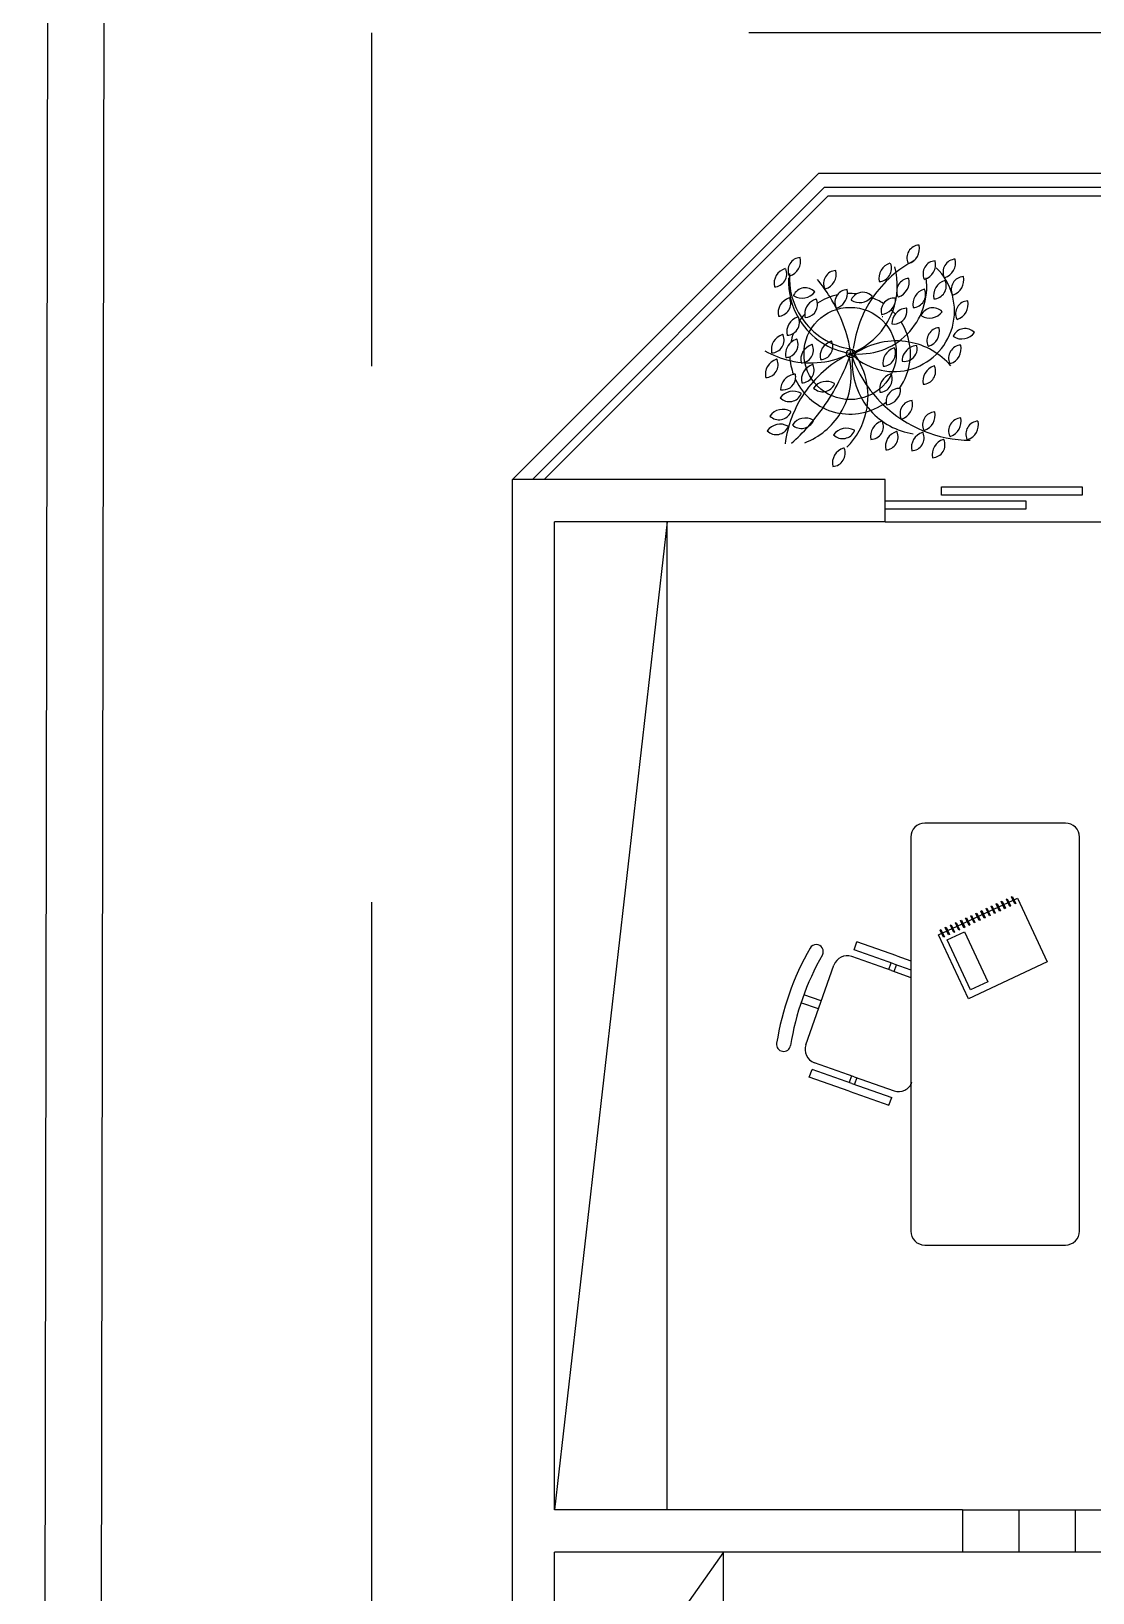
# Model space of a CAD drawing. Header units: millimetres. Extents: x 166 to 289, y 88 to 139.
# Drawn here: x 200.89 to 204.66, y 118.17 to 123.72 of the extents above; entities that cross this region are included whole.
import ezdxf

# ---------------------------------------------------------------- set-up
doc = ezdxf.new("R2010")
doc.units = ezdxf.units.MM
doc.header["$LTSCALE"] = 0.6
doc.linetypes.add('HIDDEN', pattern=[9.525, 6.35, -3.175])
for name, color, linetype in [('0.1', 1, 'Continuous'), ('0.3', 3, 'Continuous'), ('02', 2, 'Continuous'), ('AR-ALV', 5, 'Continuous'), ('AR-PRJ', 1, 'HIDDEN'), ('Mobiliário', 160, 'Continuous'), ('Mobiliário2', 10, 'Continuous'), ('VEGET', 64, 'Continuous'), ('VEGET-I', 62, 'Continuous'), ('VEGETAÇAO', 76, 'Continuous')]:
    doc.layers.add(name, color=color, linetype=linetype)

# ---------------------------------------------------------------- blocks, each defined once
blk = doc.blocks.new('caderno')
for points in [[(-0.1252, -0.1546), (-0.1252, 0), (0, 0), (0, -0.1546)], [(-0.1318, -0.0086), (-0.1318, -0.0069), (-0.1177, -0.0069), (-0.1177, -0.0086)], [(-0.1318, -0.0186), (-0.1318, -0.0169), (-0.1177, -0.0169), (-0.1177, -0.0186)], [(-0.1318, -0.0286), (-0.1318, -0.0269), (-0.1177, -0.0269), (-0.1177, -0.0286)], [(-0.1318, -0.0386), (-0.1318, -0.0369), (-0.1177, -0.0369), (-0.1177, -0.0386)], [(-0.1318, -0.0486), (-0.1318, -0.0469), (-0.1177, -0.0469), (-0.1177, -0.0486)], [(-0.1318, -0.0584), (-0.1318, -0.0568), (-0.1177, -0.0568), (-0.1177, -0.0584)], [(-0.1318, -0.0684), (-0.1318, -0.0668), (-0.1177, -0.0668), (-0.1177, -0.0684)], [(-0.1318, -0.0784), (-0.1318, -0.0768), (-0.1177, -0.0768), (-0.1177, -0.0784)], [(-0.1318, -0.0884), (-0.1318, -0.0868), (-0.1177, -0.0868), (-0.1177, -0.0884)], [(-0.1318, -0.0984), (-0.1318, -0.0968), (-0.1177, -0.0968), (-0.1177, -0.0984)], [(-0.1318, -0.1084), (-0.1318, -0.1068), (-0.1177, -0.1068), (-0.1177, -0.1084)], [(-0.1106, -0.1447), (-0.1106, -0.1106), (-0.0125, -0.1106), (-0.0125, -0.1447)], [(-0.1318, -0.1184), (-0.1318, -0.1168), (-0.1177, -0.1168), (-0.1177, -0.1184)], [(-0.1318, -0.1284), (-0.1318, -0.1268), (-0.1177, -0.1268), (-0.1177, -0.1284)], [(-0.1318, -0.1384), (-0.1318, -0.1368), (-0.1177, -0.1368), (-0.1177, -0.1384)], [(-0.1318, -0.1484), (-0.1318, -0.1468), (-0.1177, -0.1468), (-0.1177, -0.1484)]]:
    blk.add_lwpolyline(points, close=True)
blk = doc.blocks.new('Veget-01')
at = {"layer": 'VEGET'}
for centre, radius, start, end in [((-0.1163, 0.1977), 0.0307, 93.3806, 204.4039), ((-0.1548, 0.2202), 0.0376, 288.1787, 12.6121), ((0.1653, 0.2272), 0.0307, 93.3806, 204.4039), ((0.1269, 0.2496), 0.0376, 288.1787, 12.6121), ((0.2511, 0.1938), 0.0307, 93.3806, 204.4039), ((0.2126, 0.2163), 0.0376, 288.1787, 12.6121), ((-0.1426, 0.1662), 0.0376, 107.1376, 191.571), ((-0.1807, 0.1893), 0.0307, 272.3395, 23.3629), ((-0.032, 0.1669), 0.0307, 93.3806, 204.4039), ((-0.0704, 0.1894), 0.0376, 288.1787, 12.6121), ((0.1057, 0.1788), 0.0376, 107.1376, 191.571), ((0.0676, 0.202), 0.0307, 272.3395, 23.3629), ((0.2035, 0.1898), 0.0307, 93.3806, 204.4039), ((0.165, 0.2122), 0.0376, 288.1787, 12.6121), ((-0.106, 0.1258), 0.0307, 43.8385, 154.8618), ((-0.059, 0.1546), 0.001, 204.4039, 288.1787), ((-0.0052, 0.1217), 0.0307, 93.3806, 143.9816), ((-0.0437, 0.1441), 0.0376, 357.9665, 12.6121), ((0.1412, 0.1482), 0.0307, 93.3806, 204.4039), ((0.1027, 0.1707), 0.0376, 288.1787, 12.6121), ((0.1864, 0.1172), 0.0376, 107.1376, 191.571), ((0.1483, 0.1403), 0.0307, 272.3395, 23.3629), ((0.1756, 0.1521), 0.001, 23.3629, 107.1376), ((0.2354, 0.1377), 0.0376, 107.1376, 191.571), ((0.1973, 0.1609), 0.0307, 272.3395, 23.3629), ((0.2246, 0.1727), 0.001, 23.3629, 107.1376), ((0.2704, 0.1525), 0.0307, 93.3806, 204.4039), ((0.2319, 0.175), 0.0376, 288.1787, 12.6121), ((-0.1331, 0.0966), 0.0376, 107.1376, 191.571), ((-0.1712, 0.1198), 0.0307, 272.3395, 23.3629), ((-0.1439, 0.1316), 0.001, 23.3629, 107.1376), ((-0.1329, 0.1384), 0.001, 154.8618, 238.6366), ((-0.1139, 0.1696), 0.0376, 238.6366, 323.07), ((-0.0699, 0.0935), 0.0376, 107.1376, 178.7248), ((-0.0806, 0.1284), 0.001, 23.3629, 107.1376), ((-0.1079, 0.1166), 0.0307, 6.6283, 23.3629), ((0, 0), 0.1429, 102.1424, 122.7904), ((0, 0), 0.1429, 83.7908, 92.4658), ((0.0302, 0.1151), 0.0307, 43.8385, 118.6061), ((0.0223, 0.159), 0.0376, 317.9795, 323.07), ((0, 0), 0.1429, 56.4506, 69.4383), ((0.1041, 0.1014), 0.0307, 82.9891, 144.7784), ((0.0703, 0.1304), 0.0376, 316.379, 2.2207), ((0.1141, 0.136), 0.001, 204.4039, 288.1787), ((0.2433, 0.1402), 0.001, 204.4039, 288.1787), ((0.2807, 0.095), 0.0307, 93.3806, 204.4039), ((0.2422, 0.1174), 0.0376, 288.1787, 12.6121), ((-0.1126, 0.0514), 0.0376, 107.1376, 191.571), ((-0.1233, 0.0863), 0.001, 23.3629, 107.1376), ((-0.1506, 0.0746), 0.0307, 5.6463, 23.3629), ((0, 0), 0.1429, 138.7234, 147.1305), ((0, 0), 0.1429, 41.369, 46.9933), ((0.1364, 0.0707), 0.0376, 94.8883, 140.7607), ((0.1041, 0.1014), 0.0307, 303.7278, 11.1135), ((0, 0), 0.1429, 5.8965, 32.0556), ((0.1332, 0.1071), 0.001, 11.1135, 94.8883), ((0.1694, 0.0911), 0.001, 154.8618, 238.6366), ((0.1963, 0.0785), 0.0307, 43.8385, 154.8618), ((0.1885, 0.1224), 0.0376, 238.6366, 323.07), ((0.2536, 0.0827), 0.001, 204.4039, 288.1787), ((-0.149, 0.0097), 0.0376, 107.1376, 191.571), ((-0.187, 0.0328), 0.0307, 272.3395, 23.3629), ((-0.1597, 0.0446), 0.001, 23.3629, 107.1376), ((-0.1506, 0.0746), 0.0307, 272.3395, 301.6855), ((0, 0), 0.1429, 160.2012, 169.1247), ((0.2128, 0.0312), 0.0307, 93.3806, 204.4039), ((0.1743, 0.0537), 0.0376, 288.1787, 12.6121), ((0.2455, 0.0418), 0.001, 154.8618, 238.6366), ((0.2724, 0.0292), 0.0307, 43.8385, 154.8618), ((0.2646, 0.073), 0.0376, 238.6366, 323.07), ((-0.1157, -0.0014), 0.0376, 130.9791, 191.571), ((0.1607, -0.018), 0.0376, 94.8883, 119.6107), ((0.1285, 0.0127), 0.0307, 296.502, 11.1135), ((0.1576, 0.0185), 0.001, 11.1135, 94.8883), ((0.1857, 0.019), 0.001, 204.4039, 288.1787), ((0.2642, -0.0099), 0.0307, 93.3806, 204.4039), ((0.2257, 0.0126), 0.0376, 288.1787, 12.6121), ((-0.1632, -0.0488), 0.0376, 107.1376, 191.571), ((-0.2012, -0.0257), 0.0307, 272.3395, 23.3629), ((-0.174, -0.0139), 0.001, 23.3629, 107.1376), ((-0.1538, 0.0218), 0.0307, 272.3395, 291.0252), ((0, 0), 0.1429, 182.7695, 199.9307), ((0, 0), 0.1429, 325.0115, 354.0729), ((0.2101, -0.0646), 0.0376, 107.1376, 191.571), ((0.172, -0.0415), 0.0307, 272.3395, 23.3629), ((0.1993, -0.0297), 0.001, 23.3629, 107.1376), ((0.2371, -0.0222), 0.001, 204.4039, 288.1787), ((-0.1272, -0.0856), 0.0376, 100.9437, 179.3217), ((-0.1595, -0.0549), 0.0307, 260.0902, 348.9686), ((0, 0), 0.1429, 205.1648, 306.7226), ((-0.1348, -0.1261), 0.0376, 60.1046, 144.538), ((-0.1438, -0.0825), 0.0307, 225.3065, 336.3299), ((-0.1166, -0.0944), 0.001, 336.3299, 60.1046), ((0.0823, -0.0836), 0.0376, 277.7872, 2.2207), ((0.1161, -0.1127), 0.0307, 82.9891, 88.1757), ((0.149, -0.1414), 0.0307, 93.3806, 204.4039), ((0.1106, -0.119), 0.0376, 288.1787, 12.6121), ((-0.1595, -0.1693), 0.0376, 60.1046, 144.538), ((-0.1685, -0.1256), 0.0307, 225.3065, 336.3299), ((-0.1413, -0.1376), 0.001, 336.3299, 60.1046), ((0.1161, -0.1127), 0.0307, 183.5584, 194.0125), ((0.0873, -0.1199), 0.001, 194.0125, 277.7872), ((0.2025, -0.1682), 0.0307, 93.3806, 204.4039), ((0.164, -0.1457), 0.0376, 288.1787, 12.6121), ((-0.1657, -0.2042), 0.0376, 60.1046, 144.538), ((-0.1747, -0.1606), 0.0307, 225.3065, 336.3299), ((-0.1474, -0.1725), 0.001, 336.3299, 60.1046), ((-0.106, -0.1898), 0.0376, 60.1046, 144.538), ((-0.115, -0.1462), 0.0307, 225.3065, 336.3299), ((-0.0878, -0.1581), 0.001, 336.3299, 60.1046), ((-0.0086, -0.2138), 0.0376, 60.1046, 144.538), ((-0.0176, -0.1702), 0.0307, 225.3065, 336.3299), ((0.0097, -0.1821), 0.001, 336.3299, 60.1046), ((0.0863, -0.1954), 0.0376, 107.1376, 191.571), ((0.0483, -0.1723), 0.0307, 272.3395, 23.3629), ((0.0755, -0.1605), 0.001, 23.3629, 107.1376), ((0.1213, -0.2201), 0.0376, 107.1376, 191.571), ((0.0832, -0.1969), 0.0307, 272.3395, 23.3629), ((0.1105, -0.1852), 0.001, 23.3629, 107.1376), ((0.122, -0.1537), 0.001, 204.4039, 288.1787), ((0.1754, -0.1804), 0.001, 204.4039, 288.1787), ((0.2642, -0.1826), 0.0307, 93.3806, 204.4039), ((0.2257, -0.1601), 0.0376, 288.1787, 12.6121), ((0.305, -0.1901), 0.0307, 93.3806, 204.4039), ((0.2666, -0.1676), 0.0376, 288.1787, 12.6121), ((0.183, -0.2222), 0.0376, 107.1376, 191.571), ((0.1449, -0.199), 0.0307, 272.3395, 23.3629), ((0.1722, -0.1872), 0.001, 23.3629, 107.1376), ((0.2323, -0.2386), 0.0376, 107.1376, 191.571), ((0.1943, -0.2154), 0.0307, 272.3395, 23.3629), ((0.2216, -0.2037), 0.001, 23.3629, 107.1376), ((0.2371, -0.1948), 0.001, 204.4039, 288.1787), ((0.278, -0.2024), 0.001, 204.4039, 288.1787), ((-0.0042, -0.2592), 0.0376, 107.1376, 191.571), ((-0.0422, -0.236), 0.0307, 272.3395, 23.3629), ((-0.015, -0.2242), 0.001, 23.3629, 107.1376)]:
    blk.add_arc(centre, radius, start, end, dxfattribs=at)
at = {"layer": 'VEGET-I'}
for centre, radius in [((0.0002, 0.0009), 0.1093), ((0.0002, 0.0009), 0.1093), ((0.0017, 0.0009), 0.0101), ((0.0017, 0.0009), 0.0101)]:
    blk.add_circle(centre, radius, dxfattribs=at)
for centre, radius, start, end in [((0.2811, -0.0225), 0.2757, 117.331, 145.743), ((0.0279, 0.1813), 0.1719, 176.9672, 213.9632), ((-0.06, 0.1614), 0.1719, 339.4885, 15.0874), ((0.1041, 0.1014), 0.1434, 283.589, 45.6994), ((0.0261, 0.1713), 0.1719, 176.9672, 212.4166), ((-0.3509, -0.0531), 0.3568, 31.7655, 39.9955), ((0.0223, 0.159), 0.1594, 315.0896, 7.614), ((-0.1079, 0.1166), 0.0307, 272.3395, 6.6283), ((-0.3509, -0.0531), 0.3568, 8.699, 31.7655), ((-0.0052, 0.1217), 0.0307, 143.9816, 204.4039), ((-0.0437, 0.1441), 0.0376, 288.1787, 357.9665), ((0.0033, 0.1278), 0.001, 154.8618, 238.6366), ((0.0302, 0.1151), 0.0307, 118.6061, 154.8618), ((0.0223, 0.159), 0.0376, 238.6366, 317.9795), ((0.2811, -0.0225), 0.2757, 145.743, 172.7136), ((0.1041, 0.1014), 0.0307, 144.7784, 194.0125), ((-0.1506, 0.0746), 0.0307, 301.6855, 5.6463), ((0.0261, 0.1713), 0.1719, 212.4166, 261.0002), ((0.0279, 0.1813), 0.1719, 213.9632, 261.0002), ((-0.0699, 0.0935), 0.0376, 178.7248, 191.571), ((-0.0323, 0.1094), 0.001, 204.4039, 288.1787), ((-0.06, 0.1614), 0.1719, 291.0544, 339.4885), ((0.0753, 0.0942), 0.001, 194.0125, 277.7872), ((0.0703, 0.1304), 0.0376, 277.7872, 316.379), ((0.077, 0.0891), 0.001, 204.4039, 288.1787), ((0.1364, 0.0707), 0.0376, 140.7607, 179.3217), ((0.1041, 0.1014), 0.0307, 260.0902, 303.7278), ((0.0223, 0.159), 0.1594, 262.5928, 315.0896), ((-0.0941, 0.1962), 0.2176, 240.2296, 257.2662), ((-0.1538, 0.0218), 0.0307, 291.0252, 23.3629), ((-0.0941, 0.1962), 0.2176, 257.2662, 296.1341), ((-0.1157, -0.0014), 0.0376, 107.1376, 130.9791), ((-0.1265, 0.0335), 0.001, 23.3629, 107.1376), ((-0.0794, -0.014), 0.0376, 107.1376, 191.571), ((-0.1174, 0.0091), 0.0307, 272.3395, 23.3629), ((-0.0901, 0.0209), 0.001, 23.3629, 107.1376), ((-0.0335, -0.0061), 0.0376, 107.1376, 191.571), ((-0.0715, 0.017), 0.0307, 272.3395, 23.3629), ((-0.4763, 0.1634), 0.5049, 324.7643, 341.223), ((-0.0443, 0.0288), 0.001, 23.3629, 107.1376), ((0.1041, 0.1014), 0.1434, 224.4793, 283.589), ((0.2879, 0.097), 0.3018, 198.5602, 225.9215), ((-0.1294, -0.1001), 0.1719, 347.3863, 39.1633), ((0.1091, -0.1412), 0.1719, 79.6042, 124.9525), ((0.1152, -0.0219), 0.0376, 107.1376, 191.571), ((0.0771, 0.0012), 0.0307, 272.3395, 23.3629), ((0.1044, 0.013), 0.001, 23.3629, 107.1376), ((0.1607, -0.018), 0.0376, 119.6107, 179.3217), ((0.1091, -0.1412), 0.1719, 40.9195, 79.6042), ((0.0002, 0.0009), 0.1429, 353.703, 5.5399), ((-0.0778, -0.0615), 0.0376, 107.1376, 191.571), ((-0.1158, -0.0383), 0.0307, 272.3395, 23.3629), ((0.1196, -0.248), 0.2757, 117.331, 145.8123), ((-0.0885, -0.0265), 0.001, 23.3629, 107.1376), ((-0.169, -0.0502), 0.1719, 328.0833, 15.0874), ((0.1765, -0.0199), 0.1719, 176.9672, 221.8203), ((0.1285, 0.0127), 0.0307, 260.0902, 296.502), ((-0.1272, -0.0856), 0.0376, 94.8883, 100.9437), ((-0.1304, -0.0492), 0.001, 11.1135, 94.8883), ((-0.1595, -0.0549), 0.0307, 348.9686, 11.1135), ((-0.0559, -0.1028), 0.0376, 60.1046, 144.538), ((-0.0649, -0.0592), 0.0307, 225.3065, 336.3299), ((-0.0376, -0.0711), 0.001, 336.3299, 60.1046), ((0.1073, -0.0836), 0.0376, 107.1376, 191.571), ((0.0692, -0.0604), 0.0307, 272.3395, 23.3629), ((0.0965, -0.0487), 0.001, 23.3629, 107.1376), ((0.1196, -0.248), 0.2757, 145.8123, 172.7136), ((0.1161, -0.1127), 0.0307, 88.1757, 183.5584), ((-0.4763, 0.1634), 0.5049, 311.9854, 324.7643), ((-0.169, -0.0502), 0.1719, 291.0544, 328.0833), ((-0.1294, -0.1001), 0.1719, 315.1303, 347.3863), ((0.1765, -0.0199), 0.1719, 221.8203, 261.0002), ((0.2879, 0.097), 0.3018, 225.9215, 269.3964)]:
    blk.add_arc(centre, radius, start, end, dxfattribs=at)

msp = doc.modelspace()

# ---------------------------------------------------------------- linework, layer by layer
at = {"layer": '0.1', "lineweight": -3}
for p, q in [((203.6844, 123.212), (202.5966, 122.1241)), ((206.1587, 123.212), (203.6844, 123.212))]:
    msp.add_line(p, q, dxfattribs=at)
at = {"layer": '0.1'}
for p, q in [((203.9216, 121.9741), (205.9216, 121.9741)), ((204.1966, 118.462), (205.7966, 118.462)), ((204.3966, 118.462), (204.3966, 118.312)), ((204.5966, 118.462), (204.5966, 118.312)), ((205.7966, 118.312), (204.1966, 118.312))]:
    msp.add_line(p, q, dxfattribs=at)
at = {"layer": '0.3'}
for p, q in [((200.8858, 88.0956), (200.9617, 133.9447)), ((201.1039, 99.012), (201.1617, 133.9445))]:
    msp.add_line(p, q, dxfattribs=at)
at = {"layer": '02'}
for p, q in [((203.7051, 123.162), (202.6673, 122.1241)), ((203.7176, 123.132), (202.7097, 122.1241)), ((206.138, 123.162), (203.7051, 123.162)), ((206.1256, 123.132), (203.7176, 123.132))]:
    msp.add_line(p, q, dxfattribs=at)
for points in [[(204.1216, 122.0991), (204.6216, 122.0991), (204.6216, 122.0691), (204.1216, 122.0691)], [(203.9216, 122.0491), (204.4216, 122.0491), (204.4216, 122.0191), (203.9216, 122.0191)]]:
    msp.add_lwpolyline(points, close=True, dxfattribs=at)
at = {"layer": 'AR-ALV'}
for p, q in [((202.5966, 117.312), (202.5966, 122.1241)), ((203.9216, 122.1241), (202.5966, 122.1241)), ((203.9216, 121.9741), (203.9216, 122.1241)), ((202.7466, 118.462), (202.7466, 121.9741)), ((203.9216, 121.9741), (202.7466, 121.9741)), ((204.1966, 118.462), (202.7466, 118.462)), ((204.1966, 118.462), (204.1966, 118.312)), ((202.7466, 117.462), (202.7466, 118.312)), ((204.1966, 118.312), (202.7466, 118.312))]:
    msp.add_line(p, q, dxfattribs=at)
at = {"layer": 'AR-PRJ'}
for p in [(202.0966, 116.812), (207.2466, 123.712)]:
    msp.add_line(p, (202.0966, 123.712), dxfattribs=at)
at = {"layer": 'Mobiliário'}
for p, q in [((203.1466, 121.9741), (202.7466, 118.462)), ((203.1466, 118.462), (203.1466, 121.9741)), ((204.5625, 120.9033), (204.0625, 120.9033)), ((204.0125, 120.8533), (204.0125, 119.4533)), ((204.6125, 119.4533), (204.6125, 120.8533)), ((203.8111, 120.4525), (203.8211, 120.4807)), ((203.9526, 120.4026), (203.8111, 120.4525)), ((203.9626, 120.4309), (203.8211, 120.4807)), ((203.6394, 120.1153), (203.7391, 120.3983)), ((203.9443, 120.379), (203.8028, 120.4289)), ((203.9349, 120.3824), (203.9432, 120.406)), ((203.9538, 120.3757), (203.9621, 120.3993)), ((203.6942, 120.271), (203.6322, 120.2928)), ((203.6843, 120.2427), (203.6223, 120.2645)), ((203.6517, 119.9997), (203.6617, 120.028)), ((203.8032, 119.9782), (203.6617, 120.028)), ((203.8115, 120.0018), (203.67, 120.0516)), ((203.802, 120.0051), (203.7937, 119.9815)), ((203.7932, 119.9499), (203.6517, 119.9997)), ((203.8209, 119.9984), (203.8126, 119.9749)), ((203.9347, 119.9001), (203.9447, 119.9284)), ((204.0625, 119.4033), (204.5625, 119.4033)), ((203.3466, 118.312), (202.7466, 117.462)), ((203.3466, 117.462), (203.3466, 118.312))]:
    msp.add_line(p, q, dxfattribs=at)
for points in [[(203.9526, 120.4026), (204.0125, 120.3815)], [(203.9626, 120.4309), (204.0125, 120.4133)], [(203.9443, 120.379), (204.0125, 120.355)], [(203.7932, 119.9499), (203.9347, 119.9001)], [(203.8032, 119.9782), (203.9447, 119.9284)], [(203.8115, 120.0018), (203.953, 119.9519)]]:
    msp.add_lwpolyline(points, dxfattribs=at)
for centre, radius, start, end in [((204.0625, 120.8533), 0.05, 90, 180), ((204.5625, 120.8533), 0.05, 0, 90), ((204.5232, 119.9632), 1, 150.262, 170.9417), ((203.6766, 120.4468), 0.025, 330.2619, 150.262), ((204.5232, 119.9632), 0.95, 150.262, 170.9417), ((203.7862, 120.3817), 0.05, 70.6018, 160.6018), ((203.5604, 120.1167), 0.025, 170.9417, 350.9417), ((203.6866, 120.0987), 0.05, 160.6018, 250.6018), ((203.9696, 119.9991), 0.05, 250.6018, 340.6018), ((204.0625, 119.4533), 0.05, 180, 270), ((204.5625, 119.4533), 0.05, 270, 0)]:
    msp.add_arc(centre, radius, start, end, dxfattribs=at)

# ---------------------------------------------------------------- block references
at = {"layer": 'Mobiliário2', "xscale": 2.000000000000001, "yscale": 2, "rotation": 294.9999999999997}
msp.add_blockref('caderno', (204.4975, 120.4097), dxfattribs=at)
at = {"layer": 'VEGETAÇAO', "xscale": 1.5, "yscale": 1.5}
msp.add_blockref('Veget-01', (203.7968, 122.5713), dxfattribs=at)

doc.saveas('drawing.dxf')
